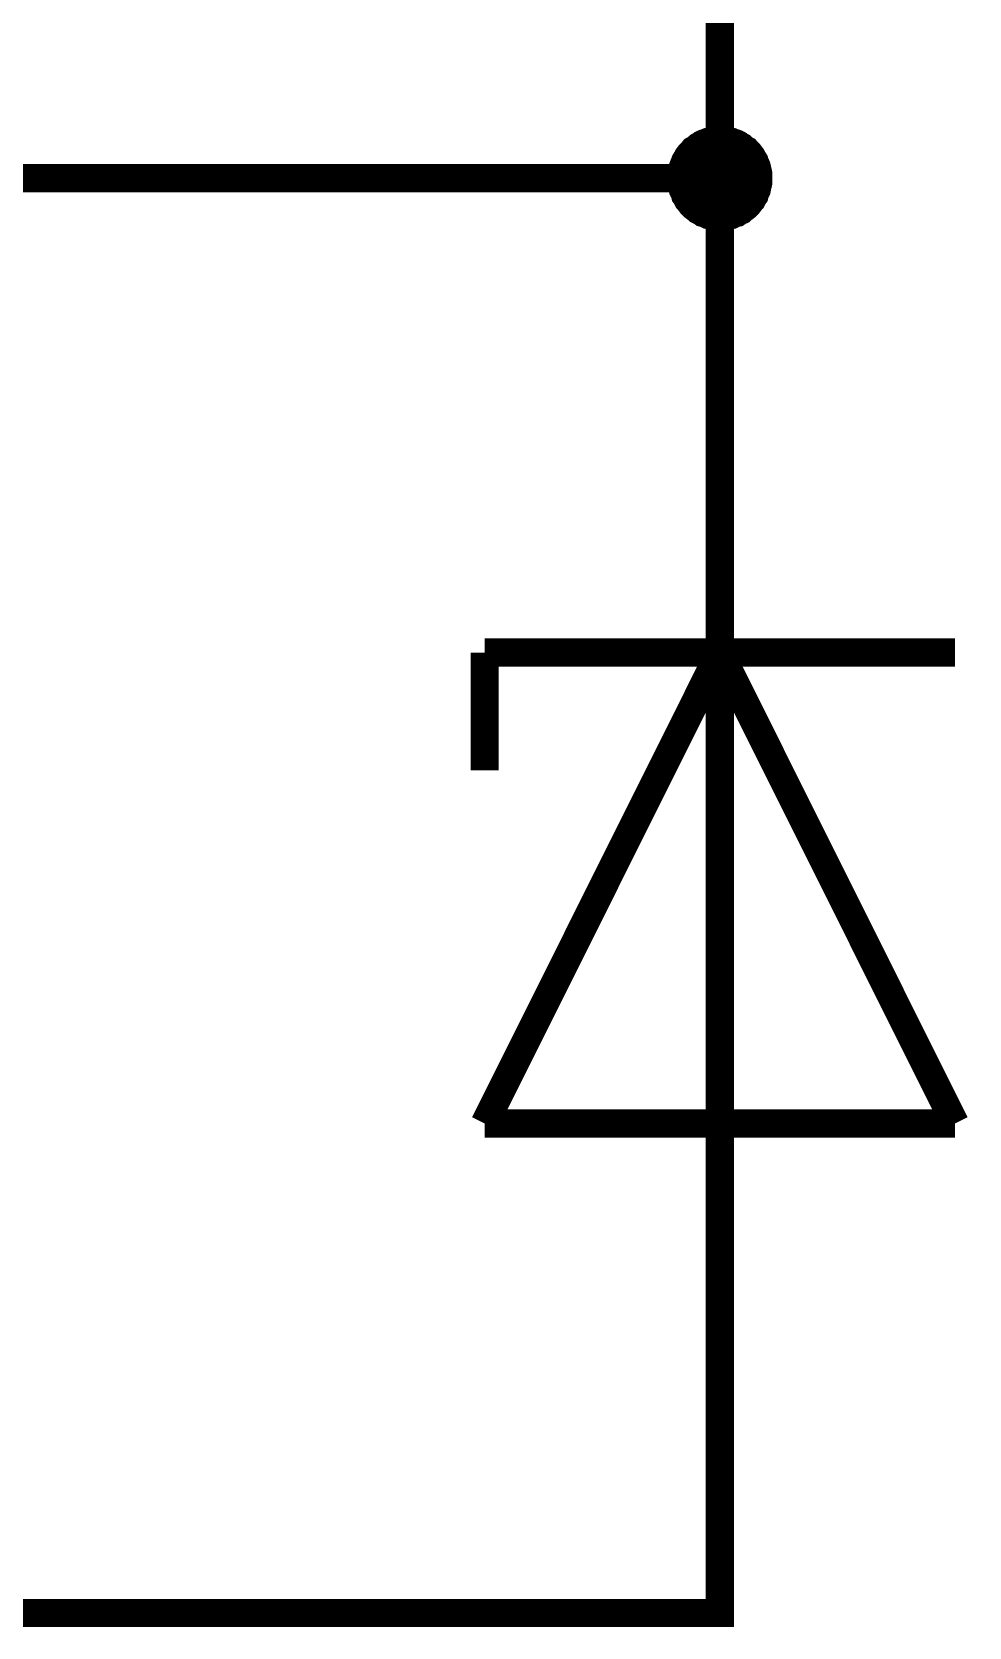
# Model space of a CAD drawing. Header units: millimetres. Extents: x 0 to 20.9, y 0 to 9.5.
# Drawn here: x 5.112 to 5.504, y 2.694 to 3.361 of the extents above; entities that cross this region are included whole.
import ezdxf

# ---------------------------------------------------------------- set-up
doc = ezdxf.new("R2010")
doc.units = ezdxf.units.MM
doc.header["$MEASUREMENT"] = 0
doc.layers.add('Sheet', color=255, linetype='Continuous')

msp = doc.modelspace()

# ---------------------------------------------------------------- linework, layer by layer
at = {"layer": 'Sheet'}
for points, const_width in [([(5.40011, 3.40628), (5.40011, 3.29998), (5.00017, 3.29998)], 0.0118), ([(5.38006, 3.29998), (5.38006, 3.30102), (5.38006, 3.30207), (5.38027, 3.30311), (5.38048, 3.30395), (5.38069, 3.30499), (5.3809, 3.30583), (5.38131, 3.30687), (5.38173, 3.30771), (5.38194, 3.30854), (5.38257, 3.30959), (5.38299, 3.31021), (5.3834, 3.31105), (5.38403, 3.31188), (5.38466, 3.31272), (5.38528, 3.31335), (5.38591, 3.31397), (5.38654, 3.31481), (5.38737, 3.31523), (5.38821, 3.31585), (5.38883, 3.31648), (5.38967, 3.3169), (5.3905, 3.31752), (5.39134, 3.31794), (5.39238, 3.31836), (5.39322, 3.31857), (5.39405, 3.31899), (5.3951, 3.31919), (5.39614, 3.3194), (5.39698, 3.31961), (5.39802, 3.31982), (5.39907, 3.31982), (5.40011, 3.31982)], 0.0039), ([(5.38006, 3.29998), (5.38006, 3.30102), (5.38006, 3.30207), (5.38027, 3.30311), (5.38048, 3.30395), (5.38069, 3.30499), (5.3809, 3.30583), (5.38131, 3.30687), (5.38173, 3.30771), (5.38194, 3.30854), (5.38257, 3.30959), (5.38299, 3.31021), (5.3834, 3.31105), (5.38403, 3.31188), (5.38466, 3.31272), (5.38528, 3.31335), (5.38591, 3.31397), (5.38654, 3.31481), (5.38737, 3.31523), (5.38821, 3.31585), (5.38883, 3.31648), (5.38967, 3.3169), (5.3905, 3.31752), (5.39134, 3.31794), (5.39238, 3.31836), (5.39322, 3.31857), (5.39405, 3.31899), (5.3951, 3.31919), (5.39614, 3.3194), (5.39698, 3.31961), (5.39802, 3.31982), (5.39907, 3.31982), (5.40011, 3.31982)], 0.0039), ([(5.38006, 3.29998), (5.38006, 3.30102), (5.38006, 3.30207), (5.38027, 3.30311), (5.38048, 3.30395), (5.38069, 3.30499), (5.3809, 3.30583), (5.38131, 3.30687), (5.38173, 3.30771), (5.38194, 3.30854), (5.38257, 3.30959), (5.38299, 3.31021), (5.3834, 3.31105), (5.38403, 3.31188), (5.38466, 3.31272), (5.38528, 3.31335), (5.38591, 3.31397), (5.38654, 3.31481), (5.38737, 3.31523), (5.38821, 3.31585), (5.38883, 3.31648), (5.38967, 3.3169), (5.3905, 3.31752), (5.39134, 3.31794), (5.39238, 3.31836), (5.39322, 3.31857), (5.39405, 3.31899), (5.3951, 3.31919), (5.39614, 3.3194), (5.39698, 3.31961), (5.39802, 3.31982), (5.39907, 3.31982), (5.40011, 3.31982)], 0.0039), ([(5.38006, 3.29998), (5.38006, 3.30102), (5.38006, 3.30207), (5.38027, 3.30311), (5.38048, 3.30395), (5.38069, 3.30499), (5.3809, 3.30583), (5.38131, 3.30687), (5.38173, 3.30771), (5.38194, 3.30854), (5.38257, 3.30959), (5.38299, 3.31021), (5.3834, 3.31105), (5.38403, 3.31188), (5.38466, 3.31272), (5.38528, 3.31335), (5.38591, 3.31397), (5.38654, 3.31481), (5.38737, 3.31523), (5.38821, 3.31585), (5.38883, 3.31648), (5.38967, 3.3169), (5.3905, 3.31752), (5.39134, 3.31794), (5.39238, 3.31836), (5.39322, 3.31857), (5.39405, 3.31899), (5.3951, 3.31919), (5.39614, 3.3194), (5.39698, 3.31961), (5.39802, 3.31982), (5.39907, 3.31982), (5.40011, 3.31982)], 0.0039), ([(5.38006, 3.29998), (5.38006, 3.30102), (5.38006, 3.30207), (5.38027, 3.30311), (5.38048, 3.30395), (5.38069, 3.30499), (5.3809, 3.30583), (5.38131, 3.30687), (5.38173, 3.30771), (5.38194, 3.30854), (5.38257, 3.30959), (5.38299, 3.31021), (5.3834, 3.31105), (5.38403, 3.31188), (5.38466, 3.31272), (5.38528, 3.31335), (5.38591, 3.31397), (5.38654, 3.31481), (5.38737, 3.31523), (5.38821, 3.31585), (5.38883, 3.31648), (5.38967, 3.3169), (5.3905, 3.31752), (5.39134, 3.31794), (5.39238, 3.31836), (5.39322, 3.31857), (5.39405, 3.31899), (5.3951, 3.31919), (5.39614, 3.3194), (5.39698, 3.31961), (5.39802, 3.31982), (5.39907, 3.31982), (5.40011, 3.31982)], 0.0039), ([(5.38006, 3.29998), (5.38006, 3.30102), (5.38006, 3.30207), (5.38027, 3.30311), (5.38048, 3.30395), (5.38069, 3.30499), (5.3809, 3.30583), (5.38131, 3.30687), (5.38173, 3.30771), (5.38194, 3.30854), (5.38257, 3.30959), (5.38299, 3.31021), (5.3834, 3.31105), (5.38403, 3.31188), (5.38466, 3.31272), (5.38528, 3.31335), (5.38591, 3.31397), (5.38654, 3.31481), (5.38737, 3.31523), (5.38821, 3.31585), (5.38883, 3.31648), (5.38967, 3.3169), (5.3905, 3.31752), (5.39134, 3.31794), (5.39238, 3.31836), (5.39322, 3.31857), (5.39405, 3.31899), (5.3951, 3.31919), (5.39614, 3.3194), (5.39698, 3.31961), (5.39802, 3.31982), (5.39907, 3.31982), (5.40011, 3.31982)], 0.0039), ([(5.38006, 3.29998), (5.38006, 3.30102), (5.38006, 3.30207), (5.38027, 3.30311), (5.38048, 3.30395), (5.38069, 3.30499), (5.3809, 3.30583), (5.38131, 3.30687), (5.38173, 3.30771), (5.38194, 3.30854), (5.38257, 3.30959), (5.38299, 3.31021), (5.3834, 3.31105), (5.38403, 3.31188), (5.38466, 3.31272), (5.38528, 3.31335), (5.38591, 3.31397), (5.38654, 3.31481), (5.38737, 3.31523), (5.38821, 3.31585), (5.38883, 3.31648), (5.38967, 3.3169), (5.3905, 3.31752), (5.39134, 3.31794), (5.39238, 3.31836), (5.39322, 3.31857), (5.39405, 3.31899), (5.3951, 3.31919), (5.39614, 3.3194), (5.39698, 3.31961), (5.39802, 3.31982), (5.39907, 3.31982), (5.40011, 3.31982)], 0.0039), ([(5.38006, 3.29998), (5.38006, 3.30102), (5.38006, 3.30207), (5.38027, 3.30311), (5.38048, 3.30395), (5.38069, 3.30499), (5.3809, 3.30583), (5.38131, 3.30687), (5.38173, 3.30771), (5.38194, 3.30854), (5.38257, 3.30959), (5.38299, 3.31021), (5.3834, 3.31105), (5.38403, 3.31188), (5.38466, 3.31272), (5.38528, 3.31335), (5.38591, 3.31397), (5.38654, 3.31481), (5.38737, 3.31523), (5.38821, 3.31585), (5.38883, 3.31648), (5.38967, 3.3169), (5.3905, 3.31752), (5.39134, 3.31794), (5.39238, 3.31836), (5.39322, 3.31857), (5.39405, 3.31899), (5.3951, 3.31919), (5.39614, 3.3194), (5.39698, 3.31961), (5.39802, 3.31982), (5.39907, 3.31982), (5.40011, 3.31982)], 0.0039), ([(5.40011, 3.31982), (5.40011, 3.31982)], 0.0039), ([(5.40011, 3.31982), (5.40115, 3.31982), (5.4022, 3.31982), (5.40324, 3.31961), (5.40408, 3.3194), (5.40512, 3.31919), (5.40617, 3.31899), (5.407, 3.31857), (5.40784, 3.31836), (5.40888, 3.31794), (5.40972, 3.31752), (5.41055, 3.3169), (5.41139, 3.31648), (5.41201, 3.31585), (5.41285, 3.31523), (5.41369, 3.31481), (5.41431, 3.31397), (5.41494, 3.31335), (5.41556, 3.31272), (5.41619, 3.31188), (5.41682, 3.31105), (5.41724, 3.31021), (5.41765, 3.30959), (5.41828, 3.30854), (5.41849, 3.30771), (5.41891, 3.30687), (5.41932, 3.30583), (5.41953, 3.30499), (5.41974, 3.30395), (5.41995, 3.30311), (5.42016, 3.30207), (5.42016, 3.30102), (5.42016, 3.29998)], 0.0039), ([(5.40011, 3.31982), (5.40011, 3.31982)], 0.0039), ([(5.40011, 3.31982), (5.40115, 3.31982), (5.4022, 3.31982), (5.40324, 3.31961), (5.40408, 3.3194), (5.40512, 3.31919), (5.40617, 3.31899), (5.407, 3.31857), (5.40784, 3.31836), (5.40888, 3.31794), (5.40972, 3.31752), (5.41055, 3.3169), (5.41139, 3.31648), (5.41201, 3.31585), (5.41285, 3.31523), (5.41369, 3.31481), (5.41431, 3.31397), (5.41494, 3.31335), (5.41556, 3.31272), (5.41619, 3.31188), (5.41682, 3.31105), (5.41724, 3.31021), (5.41765, 3.30959), (5.41828, 3.30854), (5.41849, 3.30771), (5.41891, 3.30687), (5.41932, 3.30583), (5.41953, 3.30499), (5.41974, 3.30395), (5.41995, 3.30311), (5.42016, 3.30207), (5.42016, 3.30102), (5.42016, 3.29998)], 0.0039), ([(5.40011, 3.31982), (5.40011, 3.31982)], 0.0039), ([(5.40011, 3.31982), (5.40115, 3.31982), (5.4022, 3.31982), (5.40324, 3.31961), (5.40408, 3.3194), (5.40512, 3.31919), (5.40617, 3.31899), (5.407, 3.31857), (5.40784, 3.31836), (5.40888, 3.31794), (5.40972, 3.31752), (5.41055, 3.3169), (5.41139, 3.31648), (5.41201, 3.31585), (5.41285, 3.31523), (5.41369, 3.31481), (5.41431, 3.31397), (5.41494, 3.31335), (5.41556, 3.31272), (5.41619, 3.31188), (5.41682, 3.31105), (5.41724, 3.31021), (5.41765, 3.30959), (5.41828, 3.30854), (5.41849, 3.30771), (5.41891, 3.30687), (5.41932, 3.30583), (5.41953, 3.30499), (5.41974, 3.30395), (5.41995, 3.30311), (5.42016, 3.30207), (5.42016, 3.30102), (5.42016, 3.29998)], 0.0039), ([(5.40011, 3.31982), (5.40011, 3.31982)], 0.0039), ([(5.40011, 3.31982), (5.40115, 3.31982), (5.4022, 3.31982), (5.40324, 3.31961), (5.40408, 3.3194), (5.40512, 3.31919), (5.40617, 3.31899), (5.407, 3.31857), (5.40784, 3.31836), (5.40888, 3.31794), (5.40972, 3.31752), (5.41055, 3.3169), (5.41139, 3.31648), (5.41201, 3.31585), (5.41285, 3.31523), (5.41369, 3.31481), (5.41431, 3.31397), (5.41494, 3.31335), (5.41556, 3.31272), (5.41619, 3.31188), (5.41682, 3.31105), (5.41724, 3.31021), (5.41765, 3.30959), (5.41828, 3.30854), (5.41849, 3.30771), (5.41891, 3.30687), (5.41932, 3.30583), (5.41953, 3.30499), (5.41974, 3.30395), (5.41995, 3.30311), (5.42016, 3.30207), (5.42016, 3.30102), (5.42016, 3.29998)], 0.0039), ([(5.40011, 3.31982), (5.40011, 3.31982)], 0.0039), ([(5.40011, 3.31982), (5.40115, 3.31982), (5.4022, 3.31982), (5.40324, 3.31961), (5.40408, 3.3194), (5.40512, 3.31919), (5.40617, 3.31899), (5.407, 3.31857), (5.40784, 3.31836), (5.40888, 3.31794), (5.40972, 3.31752), (5.41055, 3.3169), (5.41139, 3.31648), (5.41201, 3.31585), (5.41285, 3.31523), (5.41369, 3.31481), (5.41431, 3.31397), (5.41494, 3.31335), (5.41556, 3.31272), (5.41619, 3.31188), (5.41682, 3.31105), (5.41724, 3.31021), (5.41765, 3.30959), (5.41828, 3.30854), (5.41849, 3.30771), (5.41891, 3.30687), (5.41932, 3.30583), (5.41953, 3.30499), (5.41974, 3.30395), (5.41995, 3.30311), (5.42016, 3.30207), (5.42016, 3.30102), (5.42016, 3.29998)], 0.0039), ([(5.40011, 3.31982), (5.40011, 3.31982)], 0.0039), ([(5.40011, 3.31982), (5.40115, 3.31982), (5.4022, 3.31982), (5.40324, 3.31961), (5.40408, 3.3194), (5.40512, 3.31919), (5.40617, 3.31899), (5.407, 3.31857), (5.40784, 3.31836), (5.40888, 3.31794), (5.40972, 3.31752), (5.41055, 3.3169), (5.41139, 3.31648), (5.41201, 3.31585), (5.41285, 3.31523), (5.41369, 3.31481), (5.41431, 3.31397), (5.41494, 3.31335), (5.41556, 3.31272), (5.41619, 3.31188), (5.41682, 3.31105), (5.41724, 3.31021), (5.41765, 3.30959), (5.41828, 3.30854), (5.41849, 3.30771), (5.41891, 3.30687), (5.41932, 3.30583), (5.41953, 3.30499), (5.41974, 3.30395), (5.41995, 3.30311), (5.42016, 3.30207), (5.42016, 3.30102), (5.42016, 3.29998)], 0.0039), ([(5.40011, 3.31982), (5.40011, 3.31982)], 0.0039), ([(5.40011, 3.31982), (5.40115, 3.31982), (5.4022, 3.31982), (5.40324, 3.31961), (5.40408, 3.3194), (5.40512, 3.31919), (5.40617, 3.31899), (5.407, 3.31857), (5.40784, 3.31836), (5.40888, 3.31794), (5.40972, 3.31752), (5.41055, 3.3169), (5.41139, 3.31648), (5.41201, 3.31585), (5.41285, 3.31523), (5.41369, 3.31481), (5.41431, 3.31397), (5.41494, 3.31335), (5.41556, 3.31272), (5.41619, 3.31188), (5.41682, 3.31105), (5.41724, 3.31021), (5.41765, 3.30959), (5.41828, 3.30854), (5.41849, 3.30771), (5.41891, 3.30687), (5.41932, 3.30583), (5.41953, 3.30499), (5.41974, 3.30395), (5.41995, 3.30311), (5.42016, 3.30207), (5.42016, 3.30102), (5.42016, 3.29998)], 0.0039), ([(5.40011, 3.31982), (5.40011, 3.31982)], 0.0039), ([(5.40011, 3.31982), (5.40115, 3.31982), (5.4022, 3.31982), (5.40324, 3.31961), (5.40408, 3.3194), (5.40512, 3.31919), (5.40617, 3.31899), (5.407, 3.31857), (5.40784, 3.31836), (5.40888, 3.31794), (5.40972, 3.31752), (5.41055, 3.3169), (5.41139, 3.31648), (5.41201, 3.31585), (5.41285, 3.31523), (5.41369, 3.31481), (5.41431, 3.31397), (5.41494, 3.31335), (5.41556, 3.31272), (5.41619, 3.31188), (5.41682, 3.31105), (5.41724, 3.31021), (5.41765, 3.30959), (5.41828, 3.30854), (5.41849, 3.30771), (5.41891, 3.30687), (5.41932, 3.30583), (5.41953, 3.30499), (5.41974, 3.30395), (5.41995, 3.30311), (5.42016, 3.30207), (5.42016, 3.30102), (5.42016, 3.29998)], 0.0039), ([(5.40011, 3.19994), (5.40011, 3.29998)], 0.0118), ([(5.40011, 3.27993), (5.39907, 3.27993), (5.39802, 3.27993), (5.39698, 3.28014), (5.39614, 3.28035), (5.3951, 3.28056), (5.39405, 3.28077), (5.39322, 3.28118), (5.39238, 3.2816), (5.39134, 3.28181), (5.3905, 3.28244), (5.38967, 3.28285), (5.38883, 3.28327), (5.38821, 3.2839), (5.38737, 3.28453), (5.38654, 3.28515), (5.38591, 3.28578), (5.38528, 3.28641), (5.38466, 3.28724), (5.38403, 3.28808), (5.3834, 3.2887), (5.38299, 3.28954), (5.38257, 3.29037), (5.38194, 3.29121), (5.38173, 3.29225), (5.38131, 3.29309), (5.3809, 3.29392), (5.38069, 3.29497), (5.38048, 3.29601), (5.38027, 3.29685), (5.38006, 3.29789), (5.38006, 3.29894), (5.38006, 3.29998)], 0.0039), ([(5.38006, 3.29998), (5.38006, 3.29998)], 0.0039), ([(5.40011, 3.27993), (5.39907, 3.27993), (5.39802, 3.27993), (5.39698, 3.28014), (5.39614, 3.28035), (5.3951, 3.28056), (5.39405, 3.28077), (5.39322, 3.28118), (5.39238, 3.2816), (5.39134, 3.28181), (5.3905, 3.28244), (5.38967, 3.28285), (5.38883, 3.28327), (5.38821, 3.2839), (5.38737, 3.28453), (5.38654, 3.28515), (5.38591, 3.28578), (5.38528, 3.28641), (5.38466, 3.28724), (5.38403, 3.28808), (5.3834, 3.2887), (5.38299, 3.28954), (5.38257, 3.29037), (5.38194, 3.29121), (5.38173, 3.29225), (5.38131, 3.29309), (5.3809, 3.29392), (5.38069, 3.29497), (5.38048, 3.29601), (5.38027, 3.29685), (5.38006, 3.29789), (5.38006, 3.29894), (5.38006, 3.29998)], 0.0039), ([(5.38006, 3.29998), (5.38006, 3.29998)], 0.0039), ([(5.40011, 3.27993), (5.39907, 3.27993), (5.39802, 3.27993), (5.39698, 3.28014), (5.39614, 3.28035), (5.3951, 3.28056), (5.39405, 3.28077), (5.39322, 3.28118), (5.39238, 3.2816), (5.39134, 3.28181), (5.3905, 3.28244), (5.38967, 3.28285), (5.38883, 3.28327), (5.38821, 3.2839), (5.38737, 3.28453), (5.38654, 3.28515), (5.38591, 3.28578), (5.38528, 3.28641), (5.38466, 3.28724), (5.38403, 3.28808), (5.3834, 3.2887), (5.38299, 3.28954), (5.38257, 3.29037), (5.38194, 3.29121), (5.38173, 3.29225), (5.38131, 3.29309), (5.3809, 3.29392), (5.38069, 3.29497), (5.38048, 3.29601), (5.38027, 3.29685), (5.38006, 3.29789), (5.38006, 3.29894), (5.38006, 3.29998)], 0.0039), ([(5.38006, 3.29998), (5.38006, 3.29998)], 0.0039), ([(5.40011, 3.27993), (5.39907, 3.27993), (5.39802, 3.27993), (5.39698, 3.28014), (5.39614, 3.28035), (5.3951, 3.28056), (5.39405, 3.28077), (5.39322, 3.28118), (5.39238, 3.2816), (5.39134, 3.28181), (5.3905, 3.28244), (5.38967, 3.28285), (5.38883, 3.28327), (5.38821, 3.2839), (5.38737, 3.28453), (5.38654, 3.28515), (5.38591, 3.28578), (5.38528, 3.28641), (5.38466, 3.28724), (5.38403, 3.28808), (5.3834, 3.2887), (5.38299, 3.28954), (5.38257, 3.29037), (5.38194, 3.29121), (5.38173, 3.29225), (5.38131, 3.29309), (5.3809, 3.29392), (5.38069, 3.29497), (5.38048, 3.29601), (5.38027, 3.29685), (5.38006, 3.29789), (5.38006, 3.29894), (5.38006, 3.29998)], 0.0039), ([(5.38006, 3.29998), (5.38006, 3.29998)], 0.0039), ([(5.40011, 3.27993), (5.39907, 3.27993), (5.39802, 3.27993), (5.39698, 3.28014), (5.39614, 3.28035), (5.3951, 3.28056), (5.39405, 3.28077), (5.39322, 3.28118), (5.39238, 3.2816), (5.39134, 3.28181), (5.3905, 3.28244), (5.38967, 3.28285), (5.38883, 3.28327), (5.38821, 3.2839), (5.38737, 3.28453), (5.38654, 3.28515), (5.38591, 3.28578), (5.38528, 3.28641), (5.38466, 3.28724), (5.38403, 3.28808), (5.3834, 3.2887), (5.38299, 3.28954), (5.38257, 3.29037), (5.38194, 3.29121), (5.38173, 3.29225), (5.38131, 3.29309), (5.3809, 3.29392), (5.38069, 3.29497), (5.38048, 3.29601), (5.38027, 3.29685), (5.38006, 3.29789), (5.38006, 3.29894), (5.38006, 3.29998)], 0.0039), ([(5.38006, 3.29998), (5.38006, 3.29998)], 0.0039), ([(5.40011, 3.27993), (5.39907, 3.27993), (5.39802, 3.27993), (5.39698, 3.28014), (5.39614, 3.28035), (5.3951, 3.28056), (5.39405, 3.28077), (5.39322, 3.28118), (5.39238, 3.2816), (5.39134, 3.28181), (5.3905, 3.28244), (5.38967, 3.28285), (5.38883, 3.28327), (5.38821, 3.2839), (5.38737, 3.28453), (5.38654, 3.28515), (5.38591, 3.28578), (5.38528, 3.28641), (5.38466, 3.28724), (5.38403, 3.28808), (5.3834, 3.2887), (5.38299, 3.28954), (5.38257, 3.29037), (5.38194, 3.29121), (5.38173, 3.29225), (5.38131, 3.29309), (5.3809, 3.29392), (5.38069, 3.29497), (5.38048, 3.29601), (5.38027, 3.29685), (5.38006, 3.29789), (5.38006, 3.29894), (5.38006, 3.29998)], 0.0039), ([(5.38006, 3.29998), (5.38006, 3.29998)], 0.0039), ([(5.40011, 3.27993), (5.39907, 3.27993), (5.39802, 3.27993), (5.39698, 3.28014), (5.39614, 3.28035), (5.3951, 3.28056), (5.39405, 3.28077), (5.39322, 3.28118), (5.39238, 3.2816), (5.39134, 3.28181), (5.3905, 3.28244), (5.38967, 3.28285), (5.38883, 3.28327), (5.38821, 3.2839), (5.38737, 3.28453), (5.38654, 3.28515), (5.38591, 3.28578), (5.38528, 3.28641), (5.38466, 3.28724), (5.38403, 3.28808), (5.3834, 3.2887), (5.38299, 3.28954), (5.38257, 3.29037), (5.38194, 3.29121), (5.38173, 3.29225), (5.38131, 3.29309), (5.3809, 3.29392), (5.38069, 3.29497), (5.38048, 3.29601), (5.38027, 3.29685), (5.38006, 3.29789), (5.38006, 3.29894), (5.38006, 3.29998)], 0.0039), ([(5.38006, 3.29998), (5.38006, 3.29998)], 0.0039), ([(5.40011, 3.27993), (5.39907, 3.27993), (5.39802, 3.27993), (5.39698, 3.28014), (5.39614, 3.28035), (5.3951, 3.28056), (5.39405, 3.28077), (5.39322, 3.28118), (5.39238, 3.2816), (5.39134, 3.28181), (5.3905, 3.28244), (5.38967, 3.28285), (5.38883, 3.28327), (5.38821, 3.2839), (5.38737, 3.28453), (5.38654, 3.28515), (5.38591, 3.28578), (5.38528, 3.28641), (5.38466, 3.28724), (5.38403, 3.28808), (5.3834, 3.2887), (5.38299, 3.28954), (5.38257, 3.29037), (5.38194, 3.29121), (5.38173, 3.29225), (5.38131, 3.29309), (5.3809, 3.29392), (5.38069, 3.29497), (5.38048, 3.29601), (5.38027, 3.29685), (5.38006, 3.29789), (5.38006, 3.29894), (5.38006, 3.29998)], 0.0039), ([(5.38006, 3.29998), (5.38006, 3.29998)], 0.0039), ([(5.42016, 3.29998), (5.42016, 3.29894), (5.42016, 3.29789), (5.41995, 3.29685), (5.41974, 3.29601), (5.41953, 3.29497), (5.41932, 3.29392), (5.41891, 3.29309), (5.41849, 3.29225), (5.41828, 3.29121), (5.41765, 3.29037), (5.41724, 3.28954), (5.41682, 3.2887), (5.41619, 3.28808), (5.41556, 3.28724), (5.41494, 3.28641), (5.41431, 3.28578), (5.41369, 3.28515), (5.41285, 3.28453), (5.41201, 3.2839), (5.41139, 3.28327), (5.41055, 3.28285), (5.40972, 3.28244), (5.40888, 3.28181), (5.40784, 3.2816), (5.407, 3.28118), (5.40617, 3.28077), (5.40512, 3.28056), (5.40408, 3.28035), (5.40324, 3.28014), (5.4022, 3.27993), (5.40115, 3.27993), (5.40011, 3.27993)], 0.0039), ([(5.42016, 3.29998), (5.42016, 3.29894), (5.42016, 3.29789), (5.41995, 3.29685), (5.41974, 3.29601), (5.41953, 3.29497), (5.41932, 3.29392), (5.41891, 3.29309), (5.41849, 3.29225), (5.41828, 3.29121), (5.41765, 3.29037), (5.41724, 3.28954), (5.41682, 3.2887), (5.41619, 3.28808), (5.41556, 3.28724), (5.41494, 3.28641), (5.41431, 3.28578), (5.41369, 3.28515), (5.41285, 3.28453), (5.41201, 3.2839), (5.41139, 3.28327), (5.41055, 3.28285), (5.40972, 3.28244), (5.40888, 3.28181), (5.40784, 3.2816), (5.407, 3.28118), (5.40617, 3.28077), (5.40512, 3.28056), (5.40408, 3.28035), (5.40324, 3.28014), (5.4022, 3.27993), (5.40115, 3.27993), (5.40011, 3.27993)], 0.0039), ([(5.42016, 3.29998), (5.42016, 3.29894), (5.42016, 3.29789), (5.41995, 3.29685), (5.41974, 3.29601), (5.41953, 3.29497), (5.41932, 3.29392), (5.41891, 3.29309), (5.41849, 3.29225), (5.41828, 3.29121), (5.41765, 3.29037), (5.41724, 3.28954), (5.41682, 3.2887), (5.41619, 3.28808), (5.41556, 3.28724), (5.41494, 3.28641), (5.41431, 3.28578), (5.41369, 3.28515), (5.41285, 3.28453), (5.41201, 3.2839), (5.41139, 3.28327), (5.41055, 3.28285), (5.40972, 3.28244), (5.40888, 3.28181), (5.40784, 3.2816), (5.407, 3.28118), (5.40617, 3.28077), (5.40512, 3.28056), (5.40408, 3.28035), (5.40324, 3.28014), (5.4022, 3.27993), (5.40115, 3.27993), (5.40011, 3.27993)], 0.0039), ([(5.42016, 3.29998), (5.42016, 3.29894), (5.42016, 3.29789), (5.41995, 3.29685), (5.41974, 3.29601), (5.41953, 3.29497), (5.41932, 3.29392), (5.41891, 3.29309), (5.41849, 3.29225), (5.41828, 3.29121), (5.41765, 3.29037), (5.41724, 3.28954), (5.41682, 3.2887), (5.41619, 3.28808), (5.41556, 3.28724), (5.41494, 3.28641), (5.41431, 3.28578), (5.41369, 3.28515), (5.41285, 3.28453), (5.41201, 3.2839), (5.41139, 3.28327), (5.41055, 3.28285), (5.40972, 3.28244), (5.40888, 3.28181), (5.40784, 3.2816), (5.407, 3.28118), (5.40617, 3.28077), (5.40512, 3.28056), (5.40408, 3.28035), (5.40324, 3.28014), (5.4022, 3.27993), (5.40115, 3.27993), (5.40011, 3.27993)], 0.0039), ([(5.42016, 3.29998), (5.42016, 3.29894), (5.42016, 3.29789), (5.41995, 3.29685), (5.41974, 3.29601), (5.41953, 3.29497), (5.41932, 3.29392), (5.41891, 3.29309), (5.41849, 3.29225), (5.41828, 3.29121), (5.41765, 3.29037), (5.41724, 3.28954), (5.41682, 3.2887), (5.41619, 3.28808), (5.41556, 3.28724), (5.41494, 3.28641), (5.41431, 3.28578), (5.41369, 3.28515), (5.41285, 3.28453), (5.41201, 3.2839), (5.41139, 3.28327), (5.41055, 3.28285), (5.40972, 3.28244), (5.40888, 3.28181), (5.40784, 3.2816), (5.407, 3.28118), (5.40617, 3.28077), (5.40512, 3.28056), (5.40408, 3.28035), (5.40324, 3.28014), (5.4022, 3.27993), (5.40115, 3.27993), (5.40011, 3.27993)], 0.0039), ([(5.42016, 3.29998), (5.42016, 3.29894), (5.42016, 3.29789), (5.41995, 3.29685), (5.41974, 3.29601), (5.41953, 3.29497), (5.41932, 3.29392), (5.41891, 3.29309), (5.41849, 3.29225), (5.41828, 3.29121), (5.41765, 3.29037), (5.41724, 3.28954), (5.41682, 3.2887), (5.41619, 3.28808), (5.41556, 3.28724), (5.41494, 3.28641), (5.41431, 3.28578), (5.41369, 3.28515), (5.41285, 3.28453), (5.41201, 3.2839), (5.41139, 3.28327), (5.41055, 3.28285), (5.40972, 3.28244), (5.40888, 3.28181), (5.40784, 3.2816), (5.407, 3.28118), (5.40617, 3.28077), (5.40512, 3.28056), (5.40408, 3.28035), (5.40324, 3.28014), (5.4022, 3.27993), (5.40115, 3.27993), (5.40011, 3.27993)], 0.0039), ([(5.42016, 3.29998), (5.42016, 3.29894), (5.42016, 3.29789), (5.41995, 3.29685), (5.41974, 3.29601), (5.41953, 3.29497), (5.41932, 3.29392), (5.41891, 3.29309), (5.41849, 3.29225), (5.41828, 3.29121), (5.41765, 3.29037), (5.41724, 3.28954), (5.41682, 3.2887), (5.41619, 3.28808), (5.41556, 3.28724), (5.41494, 3.28641), (5.41431, 3.28578), (5.41369, 3.28515), (5.41285, 3.28453), (5.41201, 3.2839), (5.41139, 3.28327), (5.41055, 3.28285), (5.40972, 3.28244), (5.40888, 3.28181), (5.40784, 3.2816), (5.407, 3.28118), (5.40617, 3.28077), (5.40512, 3.28056), (5.40408, 3.28035), (5.40324, 3.28014), (5.4022, 3.27993), (5.40115, 3.27993), (5.40011, 3.27993)], 0.0039), ([(5.42016, 3.29998), (5.42016, 3.29894), (5.42016, 3.29789), (5.41995, 3.29685), (5.41974, 3.29601), (5.41953, 3.29497), (5.41932, 3.29392), (5.41891, 3.29309), (5.41849, 3.29225), (5.41828, 3.29121), (5.41765, 3.29037), (5.41724, 3.28954), (5.41682, 3.2887), (5.41619, 3.28808), (5.41556, 3.28724), (5.41494, 3.28641), (5.41431, 3.28578), (5.41369, 3.28515), (5.41285, 3.28453), (5.41201, 3.2839), (5.41139, 3.28327), (5.41055, 3.28285), (5.40972, 3.28244), (5.40888, 3.28181), (5.40784, 3.2816), (5.407, 3.28118), (5.40617, 3.28077), (5.40512, 3.28056), (5.40408, 3.28035), (5.40324, 3.28014), (5.4022, 3.27993), (5.40115, 3.27993), (5.40011, 3.27993)], 0.0039), ([(5.42016, 3.29998), (5.42016, 3.29998), (5.42016, 3.29998), (5.42016, 3.29998), (5.42016, 3.29998), (5.42016, 3.29998), (5.42016, 3.29998), (5.42016, 3.29998), (5.42016, 3.29998), (5.42016, 3.29998), (5.42016, 3.29998), (5.42016, 3.29998), (5.42016, 3.29998), (5.42016, 3.29998), (5.42016, 3.29998), (5.42016, 3.29998), (5.42016, 3.29998), (5.42016, 3.29998), (5.42016, 3.29998), (5.42016, 3.29998), (5.42016, 3.29998), (5.42016, 3.29998), (5.42016, 3.29998), (5.42016, 3.29998), (5.42016, 3.29998), (5.42016, 3.29998), (5.42016, 3.29998), (5.42016, 3.29998), (5.42016, 3.29998), (5.42016, 3.29998), (5.42016, 3.29998), (5.42016, 3.29998), (5.42016, 3.29998)], 0.0039), ([(5.42016, 3.29998), (5.42016, 3.29998)], 0.0039), ([(5.42016, 3.29998), (5.42016, 3.29998), (5.42016, 3.29998), (5.42016, 3.29998), (5.42016, 3.29998), (5.42016, 3.29998), (5.42016, 3.29998), (5.42016, 3.29998), (5.42016, 3.29998), (5.42016, 3.29998), (5.42016, 3.29998), (5.42016, 3.29998), (5.42016, 3.29998), (5.42016, 3.29998), (5.42016, 3.29998), (5.42016, 3.29998), (5.42016, 3.29998), (5.42016, 3.29998), (5.42016, 3.29998), (5.42016, 3.29998), (5.42016, 3.29998), (5.42016, 3.29998), (5.42016, 3.29998), (5.42016, 3.29998), (5.42016, 3.29998), (5.42016, 3.29998), (5.42016, 3.29998), (5.42016, 3.29998), (5.42016, 3.29998), (5.42016, 3.29998), (5.42016, 3.29998), (5.42016, 3.29998), (5.42016, 3.29998)], 0.0039), ([(5.42016, 3.29998), (5.42016, 3.29998)], 0.0039), ([(5.42016, 3.29998), (5.42016, 3.29998), (5.42016, 3.29998), (5.42016, 3.29998), (5.42016, 3.29998), (5.42016, 3.29998), (5.42016, 3.29998), (5.42016, 3.29998), (5.42016, 3.29998), (5.42016, 3.29998), (5.42016, 3.29998), (5.42016, 3.29998), (5.42016, 3.29998), (5.42016, 3.29998), (5.42016, 3.29998), (5.42016, 3.29998), (5.42016, 3.29998), (5.42016, 3.29998), (5.42016, 3.29998), (5.42016, 3.29998), (5.42016, 3.29998), (5.42016, 3.29998), (5.42016, 3.29998), (5.42016, 3.29998), (5.42016, 3.29998), (5.42016, 3.29998), (5.42016, 3.29998), (5.42016, 3.29998), (5.42016, 3.29998), (5.42016, 3.29998), (5.42016, 3.29998), (5.42016, 3.29998), (5.42016, 3.29998)], 0.0039), ([(5.42016, 3.29998), (5.42016, 3.29998)], 0.0039), ([(5.42016, 3.29998), (5.42016, 3.29998), (5.42016, 3.29998), (5.42016, 3.29998), (5.42016, 3.29998), (5.42016, 3.29998), (5.42016, 3.29998), (5.42016, 3.29998), (5.42016, 3.29998), (5.42016, 3.29998), (5.42016, 3.29998), (5.42016, 3.29998), (5.42016, 3.29998), (5.42016, 3.29998), (5.42016, 3.29998), (5.42016, 3.29998), (5.42016, 3.29998), (5.42016, 3.29998), (5.42016, 3.29998), (5.42016, 3.29998), (5.42016, 3.29998), (5.42016, 3.29998), (5.42016, 3.29998), (5.42016, 3.29998), (5.42016, 3.29998), (5.42016, 3.29998), (5.42016, 3.29998), (5.42016, 3.29998), (5.42016, 3.29998), (5.42016, 3.29998), (5.42016, 3.29998), (5.42016, 3.29998), (5.42016, 3.29998)], 0.0039), ([(5.42016, 3.29998), (5.42016, 3.29998)], 0.0039), ([(5.42016, 3.29998), (5.42016, 3.29998), (5.42016, 3.29998), (5.42016, 3.29998), (5.42016, 3.29998), (5.42016, 3.29998), (5.42016, 3.29998), (5.42016, 3.29998), (5.42016, 3.29998), (5.42016, 3.29998), (5.42016, 3.29998), (5.42016, 3.29998), (5.42016, 3.29998), (5.42016, 3.29998), (5.42016, 3.29998), (5.42016, 3.29998), (5.42016, 3.29998), (5.42016, 3.29998), (5.42016, 3.29998), (5.42016, 3.29998), (5.42016, 3.29998), (5.42016, 3.29998), (5.42016, 3.29998), (5.42016, 3.29998), (5.42016, 3.29998), (5.42016, 3.29998), (5.42016, 3.29998), (5.42016, 3.29998), (5.42016, 3.29998), (5.42016, 3.29998), (5.42016, 3.29998), (5.42016, 3.29998), (5.42016, 3.29998)], 0.0039), ([(5.42016, 3.29998), (5.42016, 3.29998)], 0.0039), ([(5.42016, 3.29998), (5.42016, 3.29998), (5.42016, 3.29998), (5.42016, 3.29998), (5.42016, 3.29998), (5.42016, 3.29998), (5.42016, 3.29998), (5.42016, 3.29998), (5.42016, 3.29998), (5.42016, 3.29998), (5.42016, 3.29998), (5.42016, 3.29998), (5.42016, 3.29998), (5.42016, 3.29998), (5.42016, 3.29998), (5.42016, 3.29998), (5.42016, 3.29998), (5.42016, 3.29998), (5.42016, 3.29998), (5.42016, 3.29998), (5.42016, 3.29998), (5.42016, 3.29998), (5.42016, 3.29998), (5.42016, 3.29998), (5.42016, 3.29998), (5.42016, 3.29998), (5.42016, 3.29998), (5.42016, 3.29998), (5.42016, 3.29998), (5.42016, 3.29998), (5.42016, 3.29998), (5.42016, 3.29998), (5.42016, 3.29998)], 0.0039), ([(5.42016, 3.29998), (5.42016, 3.29998)], 0.0039), ([(5.42016, 3.29998), (5.42016, 3.29998), (5.42016, 3.29998), (5.42016, 3.29998), (5.42016, 3.29998), (5.42016, 3.29998), (5.42016, 3.29998), (5.42016, 3.29998), (5.42016, 3.29998), (5.42016, 3.29998), (5.42016, 3.29998), (5.42016, 3.29998), (5.42016, 3.29998), (5.42016, 3.29998), (5.42016, 3.29998), (5.42016, 3.29998), (5.42016, 3.29998), (5.42016, 3.29998), (5.42016, 3.29998), (5.42016, 3.29998), (5.42016, 3.29998), (5.42016, 3.29998), (5.42016, 3.29998), (5.42016, 3.29998), (5.42016, 3.29998), (5.42016, 3.29998), (5.42016, 3.29998), (5.42016, 3.29998), (5.42016, 3.29998), (5.42016, 3.29998), (5.42016, 3.29998), (5.42016, 3.29998), (5.42016, 3.29998)], 0.0039), ([(5.42016, 3.29998), (5.42016, 3.29998)], 0.0039), ([(5.42016, 3.29998), (5.42016, 3.29998), (5.42016, 3.29998), (5.42016, 3.29998), (5.42016, 3.29998), (5.42016, 3.29998), (5.42016, 3.29998), (5.42016, 3.29998), (5.42016, 3.29998), (5.42016, 3.29998), (5.42016, 3.29998), (5.42016, 3.29998), (5.42016, 3.29998), (5.42016, 3.29998), (5.42016, 3.29998), (5.42016, 3.29998), (5.42016, 3.29998), (5.42016, 3.29998), (5.42016, 3.29998), (5.42016, 3.29998), (5.42016, 3.29998), (5.42016, 3.29998), (5.42016, 3.29998), (5.42016, 3.29998), (5.42016, 3.29998), (5.42016, 3.29998), (5.42016, 3.29998), (5.42016, 3.29998), (5.42016, 3.29998), (5.42016, 3.29998), (5.42016, 3.29998), (5.42016, 3.29998), (5.42016, 3.29998)], 0.0039), ([(5.42016, 3.29998), (5.42016, 3.29998)], 0.0039), ([(5.40011, 3.10158), (5.40011, 3.19994)], 0.0118), ([(5.49848, 3.10158), (5.30174, 3.10158)], 0.0118), ([(5.30174, 2.90463), (5.40011, 3.10158)], 0.0118), ([(5.30174, 3.10158), (5.30174, 3.05229)], 0.0118), ([(5.40011, 2.90463), (5.40011, 3.10158)], 0.0118), ([(5.40011, 3.10158), (5.49848, 2.90463)], 0.0118), ([(5.49848, 2.90463), (5.30174, 2.90463)], 0.0118), ([(5.40011, 2.90463), (5.40011, 2.80627)], 0.0118), ([(5.40011, 2.80627), (5.40011, 2.69996), (5.00017, 2.69996)], 0.0118)]:
    msp.add_lwpolyline(points, dxfattribs=dict(at, const_width=const_width))
at = {"layer": 'Sheet', "const_width": 0.02}
msp.add_lwpolyline([(5.39, 3.3, 1), (5.41, 3.3, 1)], format="xyb", close=True, dxfattribs=at)

doc.saveas('drawing.dxf')
